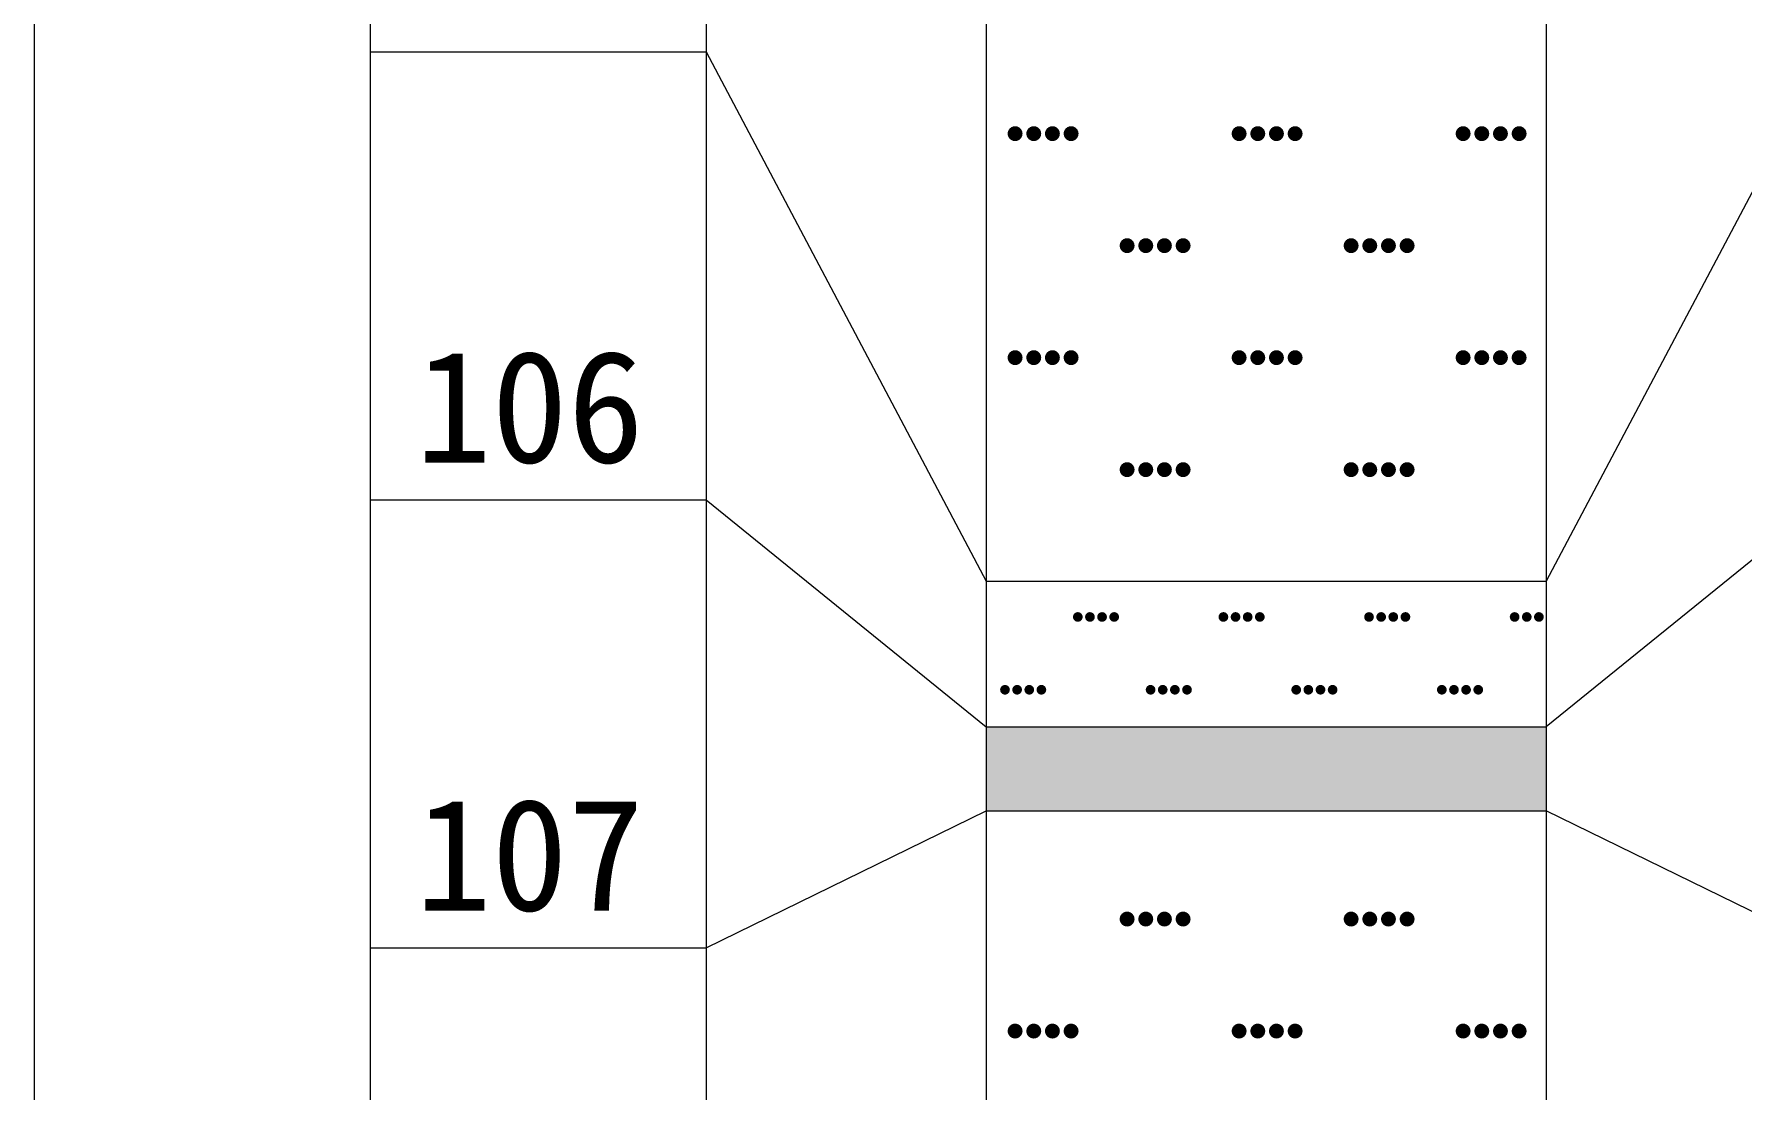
# Model space of a CAD drawing. Header units: inches. Extents: x -27 to 109, y -724 to 26.
# Drawn here: x 14.68 to 20.78, y -595.35 to -591.58 of the extents above; entities that cross this region are included whole.
import ezdxf

# ---------------------------------------------------------------- set-up
doc = ezdxf.new("R2010")
doc.units = ezdxf.units.IN
doc.header["$MEASUREMENT"] = 0
doc.layers.get('0').update_dxf_attribs({"lineweight": 0})
doc.styles.add('宋体', font='')
doc.styles.get('宋体').set_extended_font_data('宋体')

# ---------------------------------------------------------------- blocks, each defined once
blk = doc.blocks.new('lr_block_93')
at = {"true_color": 0x000000}
for points in [[(18.2105, -591.9426), (18.2114, -591.9357), (18.2105, -591.9287), (18.2078, -591.9223), (18.2035, -591.9169), (18.1981, -591.9126), (18.1917, -591.9099), (18.1847, -591.909), (18.1778, -591.9099), (18.1714, -591.9126), (18.1659, -591.9169), (18.1617, -591.9223), (18.159, -591.9287), (18.1581, -591.9357), (18.159, -591.9426), (18.1617, -591.949), (18.1659, -591.9545), (18.1714, -591.9587), (18.1778, -591.9614), (18.1847, -591.9623), (18.1917, -591.9614), (18.1981, -591.9587), (18.2035, -591.9545), (18.2078, -591.949)], [(18.2771, -591.9426), (18.2781, -591.9357), (18.2771, -591.9287), (18.2745, -591.9223), (18.2702, -591.9169), (18.2647, -591.9126), (18.2583, -591.9099), (18.2514, -591.909), (18.2445, -591.9099), (18.2381, -591.9126), (18.2326, -591.9169), (18.2283, -591.9223), (18.2257, -591.9287), (18.2247, -591.9357), (18.2257, -591.9426), (18.2283, -591.949), (18.2326, -591.9545), (18.2381, -591.9587), (18.2445, -591.9614), (18.2514, -591.9623), (18.2583, -591.9614), (18.2647, -591.9587), (18.2702, -591.9545), (18.2745, -591.949)], [(18.3438, -591.9426), (18.3447, -591.9357), (18.3438, -591.9287), (18.3411, -591.9223), (18.3369, -591.9169), (18.3314, -591.9126), (18.325, -591.9099), (18.3181, -591.909), (18.3111, -591.9099), (18.3047, -591.9126), (18.2993, -591.9169), (18.295, -591.9223), (18.2923, -591.9287), (18.2914, -591.9357), (18.2923, -591.9426), (18.295, -591.949), (18.2993, -591.9545), (18.3047, -591.9587), (18.3111, -591.9614), (18.3181, -591.9623), (18.325, -591.9614), (18.3314, -591.9587), (18.3369, -591.9545), (18.3411, -591.949)], [(18.4105, -591.9426), (18.4114, -591.9357), (18.4105, -591.9287), (18.4078, -591.9223), (18.4035, -591.9169), (18.3981, -591.9126), (18.3917, -591.9099), (18.3847, -591.909), (18.3778, -591.9099), (18.3714, -591.9126), (18.3659, -591.9169), (18.3617, -591.9223), (18.359, -591.9287), (18.3581, -591.9357), (18.359, -591.9426), (18.3617, -591.949), (18.3659, -591.9545), (18.3714, -591.9587), (18.3778, -591.9614), (18.3847, -591.9623), (18.3917, -591.9614), (18.3981, -591.9587), (18.4035, -591.9545), (18.4078, -591.949)], [(19.0105, -591.9426), (19.0114, -591.9357), (19.0105, -591.9287), (19.0078, -591.9223), (19.0035, -591.9169), (18.9981, -591.9126), (18.9917, -591.9099), (18.9847, -591.909), (18.9778, -591.9099), (18.9714, -591.9126), (18.9659, -591.9169), (18.9617, -591.9223), (18.959, -591.9287), (18.9581, -591.9357), (18.959, -591.9426), (18.9617, -591.949), (18.9659, -591.9545), (18.9714, -591.9587), (18.9778, -591.9614), (18.9847, -591.9623), (18.9917, -591.9614), (18.9981, -591.9587), (19.0035, -591.9545), (19.0078, -591.949)], [(19.0771, -591.9426), (19.0781, -591.9357), (19.0771, -591.9287), (19.0745, -591.9223), (19.0702, -591.9169), (19.0647, -591.9126), (19.0583, -591.9099), (19.0514, -591.909), (19.0445, -591.9099), (19.0381, -591.9126), (19.0326, -591.9169), (19.0283, -591.9223), (19.0257, -591.9287), (19.0247, -591.9357), (19.0257, -591.9426), (19.0283, -591.949), (19.0326, -591.9545), (19.0381, -591.9587), (19.0445, -591.9614), (19.0514, -591.9623), (19.0583, -591.9614), (19.0647, -591.9587), (19.0702, -591.9545), (19.0745, -591.949)], [(19.1438, -591.9426), (19.1447, -591.9357), (19.1438, -591.9287), (19.1411, -591.9223), (19.1369, -591.9169), (19.1314, -591.9126), (19.125, -591.9099), (19.1181, -591.909), (19.1111, -591.9099), (19.1047, -591.9126), (19.0993, -591.9169), (19.095, -591.9223), (19.0923, -591.9287), (19.0914, -591.9357), (19.0923, -591.9426), (19.095, -591.949), (19.0993, -591.9545), (19.1047, -591.9587), (19.1111, -591.9614), (19.1181, -591.9623), (19.125, -591.9614), (19.1314, -591.9587), (19.1369, -591.9545), (19.1411, -591.949)], [(19.2105, -591.9426), (19.2114, -591.9357), (19.2105, -591.9287), (19.2078, -591.9223), (19.2035, -591.9169), (19.1981, -591.9126), (19.1917, -591.9099), (19.1847, -591.909), (19.1778, -591.9099), (19.1714, -591.9126), (19.1659, -591.9169), (19.1617, -591.9223), (19.159, -591.9287), (19.1581, -591.9357), (19.159, -591.9426), (19.1617, -591.949), (19.1659, -591.9545), (19.1714, -591.9587), (19.1778, -591.9614), (19.1847, -591.9623), (19.1917, -591.9614), (19.1981, -591.9587), (19.2035, -591.9545), (19.2078, -591.949)], [(19.8105, -591.9426), (19.8114, -591.9357), (19.8105, -591.9287), (19.8078, -591.9223), (19.8035, -591.9169), (19.7981, -591.9126), (19.7917, -591.9099), (19.7847, -591.909), (19.7778, -591.9099), (19.7714, -591.9126), (19.7659, -591.9169), (19.7617, -591.9223), (19.759, -591.9287), (19.7581, -591.9357), (19.759, -591.9426), (19.7617, -591.949), (19.7659, -591.9545), (19.7714, -591.9587), (19.7778, -591.9614), (19.7847, -591.9623), (19.7917, -591.9614), (19.7981, -591.9587), (19.8035, -591.9545), (19.8078, -591.949)], [(19.8771, -591.9426), (19.8781, -591.9357), (19.8771, -591.9287), (19.8745, -591.9223), (19.8702, -591.9169), (19.8647, -591.9126), (19.8583, -591.9099), (19.8514, -591.909), (19.8445, -591.9099), (19.8381, -591.9126), (19.8326, -591.9169), (19.8283, -591.9223), (19.8257, -591.9287), (19.8247, -591.9357), (19.8257, -591.9426), (19.8283, -591.949), (19.8326, -591.9545), (19.8381, -591.9587), (19.8445, -591.9614), (19.8514, -591.9623), (19.8583, -591.9614), (19.8647, -591.9587), (19.8702, -591.9545), (19.8745, -591.949)], [(19.9438, -591.9426), (19.9447, -591.9357), (19.9438, -591.9287), (19.9411, -591.9223), (19.9369, -591.9169), (19.9314, -591.9126), (19.925, -591.9099), (19.9181, -591.909), (19.9111, -591.9099), (19.9047, -591.9126), (19.8993, -591.9169), (19.895, -591.9223), (19.8923, -591.9287), (19.8914, -591.9357), (19.8923, -591.9426), (19.895, -591.949), (19.8993, -591.9545), (19.9047, -591.9587), (19.9111, -591.9614), (19.9181, -591.9623), (19.925, -591.9614), (19.9314, -591.9587), (19.9369, -591.9545), (19.9411, -591.949)], [(20.0105, -591.9426), (20.0114, -591.9357), (20.0105, -591.9287), (20.0078, -591.9223), (20.0035, -591.9169), (19.9981, -591.9126), (19.9917, -591.9099), (19.9847, -591.909), (19.9778, -591.9099), (19.9714, -591.9126), (19.9659, -591.9169), (19.9617, -591.9223), (19.959, -591.9287), (19.9581, -591.9357), (19.959, -591.9426), (19.9617, -591.949), (19.9659, -591.9545), (19.9714, -591.9587), (19.9778, -591.9614), (19.9847, -591.9623), (19.9917, -591.9614), (19.9981, -591.9587), (20.0035, -591.9545), (20.0078, -591.949)], [(18.6105, -592.3426), (18.6114, -592.3357), (18.6105, -592.3287), (18.6078, -592.3223), (18.6035, -592.3169), (18.5981, -592.3126), (18.5917, -592.3099), (18.5847, -592.309), (18.5778, -592.3099), (18.5714, -592.3126), (18.5659, -592.3169), (18.5617, -592.3223), (18.559, -592.3287), (18.5581, -592.3357), (18.559, -592.3426), (18.5617, -592.349), (18.5659, -592.3545), (18.5714, -592.3587), (18.5778, -592.3614), (18.5847, -592.3623), (18.5917, -592.3614), (18.5981, -592.3587), (18.6035, -592.3545), (18.6078, -592.349)], [(18.6771, -592.3426), (18.6781, -592.3357), (18.6771, -592.3287), (18.6745, -592.3223), (18.6702, -592.3169), (18.6647, -592.3126), (18.6583, -592.3099), (18.6514, -592.309), (18.6445, -592.3099), (18.6381, -592.3126), (18.6326, -592.3169), (18.6283, -592.3223), (18.6257, -592.3287), (18.6247, -592.3357), (18.6257, -592.3426), (18.6283, -592.349), (18.6326, -592.3545), (18.6381, -592.3587), (18.6445, -592.3614), (18.6514, -592.3623), (18.6583, -592.3614), (18.6647, -592.3587), (18.6702, -592.3545), (18.6745, -592.349)], [(18.7438, -592.3426), (18.7447, -592.3357), (18.7438, -592.3287), (18.7411, -592.3223), (18.7369, -592.3169), (18.7314, -592.3126), (18.725, -592.3099), (18.7181, -592.309), (18.7111, -592.3099), (18.7047, -592.3126), (18.6993, -592.3169), (18.695, -592.3223), (18.6923, -592.3287), (18.6914, -592.3357), (18.6923, -592.3426), (18.695, -592.349), (18.6993, -592.3545), (18.7047, -592.3587), (18.7111, -592.3614), (18.7181, -592.3623), (18.725, -592.3614), (18.7314, -592.3587), (18.7369, -592.3545), (18.7411, -592.349)], [(18.8105, -592.3426), (18.8114, -592.3357), (18.8105, -592.3287), (18.8078, -592.3223), (18.8035, -592.3169), (18.7981, -592.3126), (18.7917, -592.3099), (18.7847, -592.309), (18.7778, -592.3099), (18.7714, -592.3126), (18.7659, -592.3169), (18.7617, -592.3223), (18.759, -592.3287), (18.7581, -592.3357), (18.759, -592.3426), (18.7617, -592.349), (18.7659, -592.3545), (18.7714, -592.3587), (18.7778, -592.3614), (18.7847, -592.3623), (18.7917, -592.3614), (18.7981, -592.3587), (18.8035, -592.3545), (18.8078, -592.349)], [(19.4105, -592.3426), (19.4114, -592.3357), (19.4105, -592.3287), (19.4078, -592.3223), (19.4035, -592.3169), (19.3981, -592.3126), (19.3917, -592.3099), (19.3847, -592.309), (19.3778, -592.3099), (19.3714, -592.3126), (19.3659, -592.3169), (19.3617, -592.3223), (19.359, -592.3287), (19.3581, -592.3357), (19.359, -592.3426), (19.3617, -592.349), (19.3659, -592.3545), (19.3714, -592.3587), (19.3778, -592.3614), (19.3847, -592.3623), (19.3917, -592.3614), (19.3981, -592.3587), (19.4035, -592.3545), (19.4078, -592.349)], [(19.4771, -592.3426), (19.4781, -592.3357), (19.4771, -592.3287), (19.4745, -592.3223), (19.4702, -592.3169), (19.4647, -592.3126), (19.4583, -592.3099), (19.4514, -592.309), (19.4445, -592.3099), (19.4381, -592.3126), (19.4326, -592.3169), (19.4283, -592.3223), (19.4257, -592.3287), (19.4247, -592.3357), (19.4257, -592.3426), (19.4283, -592.349), (19.4326, -592.3545), (19.4381, -592.3587), (19.4445, -592.3614), (19.4514, -592.3623), (19.4583, -592.3614), (19.4647, -592.3587), (19.4702, -592.3545), (19.4745, -592.349)], [(19.5438, -592.3426), (19.5447, -592.3357), (19.5438, -592.3287), (19.5411, -592.3223), (19.5369, -592.3169), (19.5314, -592.3126), (19.525, -592.3099), (19.5181, -592.309), (19.5111, -592.3099), (19.5047, -592.3126), (19.4993, -592.3169), (19.495, -592.3223), (19.4923, -592.3287), (19.4914, -592.3357), (19.4923, -592.3426), (19.495, -592.349), (19.4993, -592.3545), (19.5047, -592.3587), (19.5111, -592.3614), (19.5181, -592.3623), (19.525, -592.3614), (19.5314, -592.3587), (19.5369, -592.3545), (19.5411, -592.349)], [(19.6105, -592.3426), (19.6114, -592.3357), (19.6105, -592.3287), (19.6078, -592.3223), (19.6035, -592.3169), (19.5981, -592.3126), (19.5917, -592.3099), (19.5847, -592.309), (19.5778, -592.3099), (19.5714, -592.3126), (19.5659, -592.3169), (19.5617, -592.3223), (19.559, -592.3287), (19.5581, -592.3357), (19.559, -592.3426), (19.5617, -592.349), (19.5659, -592.3545), (19.5714, -592.3587), (19.5778, -592.3614), (19.5847, -592.3623), (19.5917, -592.3614), (19.5981, -592.3587), (19.6035, -592.3545), (19.6078, -592.349)], [(18.2105, -592.7426), (18.2114, -592.7357), (18.2105, -592.7287), (18.2078, -592.7223), (18.2035, -592.7169), (18.1981, -592.7126), (18.1917, -592.7099), (18.1847, -592.709), (18.1778, -592.7099), (18.1714, -592.7126), (18.1659, -592.7169), (18.1617, -592.7223), (18.159, -592.7287), (18.1581, -592.7357), (18.159, -592.7426), (18.1617, -592.749), (18.1659, -592.7545), (18.1714, -592.7587), (18.1778, -592.7614), (18.1847, -592.7623), (18.1917, -592.7614), (18.1981, -592.7587), (18.2035, -592.7545), (18.2078, -592.749)], [(18.2771, -592.7426), (18.2781, -592.7357), (18.2771, -592.7287), (18.2745, -592.7223), (18.2702, -592.7169), (18.2647, -592.7126), (18.2583, -592.7099), (18.2514, -592.709), (18.2445, -592.7099), (18.2381, -592.7126), (18.2326, -592.7169), (18.2283, -592.7223), (18.2257, -592.7287), (18.2247, -592.7357), (18.2257, -592.7426), (18.2283, -592.749), (18.2326, -592.7545), (18.2381, -592.7587), (18.2445, -592.7614), (18.2514, -592.7623), (18.2583, -592.7614), (18.2647, -592.7587), (18.2702, -592.7545), (18.2745, -592.749)], [(18.3438, -592.7426), (18.3447, -592.7357), (18.3438, -592.7287), (18.3411, -592.7223), (18.3369, -592.7169), (18.3314, -592.7126), (18.325, -592.7099), (18.3181, -592.709), (18.3111, -592.7099), (18.3047, -592.7126), (18.2993, -592.7169), (18.295, -592.7223), (18.2923, -592.7287), (18.2914, -592.7357), (18.2923, -592.7426), (18.295, -592.749), (18.2993, -592.7545), (18.3047, -592.7587), (18.3111, -592.7614), (18.3181, -592.7623), (18.325, -592.7614), (18.3314, -592.7587), (18.3369, -592.7545), (18.3411, -592.749)], [(18.4105, -592.7426), (18.4114, -592.7357), (18.4105, -592.7287), (18.4078, -592.7223), (18.4035, -592.7169), (18.3981, -592.7126), (18.3917, -592.7099), (18.3847, -592.709), (18.3778, -592.7099), (18.3714, -592.7126), (18.3659, -592.7169), (18.3617, -592.7223), (18.359, -592.7287), (18.3581, -592.7357), (18.359, -592.7426), (18.3617, -592.749), (18.3659, -592.7545), (18.3714, -592.7587), (18.3778, -592.7614), (18.3847, -592.7623), (18.3917, -592.7614), (18.3981, -592.7587), (18.4035, -592.7545), (18.4078, -592.749)], [(19.0105, -592.7426), (19.0114, -592.7357), (19.0105, -592.7287), (19.0078, -592.7223), (19.0035, -592.7169), (18.9981, -592.7126), (18.9917, -592.7099), (18.9847, -592.709), (18.9778, -592.7099), (18.9714, -592.7126), (18.9659, -592.7169), (18.9617, -592.7223), (18.959, -592.7287), (18.9581, -592.7357), (18.959, -592.7426), (18.9617, -592.749), (18.9659, -592.7545), (18.9714, -592.7587), (18.9778, -592.7614), (18.9847, -592.7623), (18.9917, -592.7614), (18.9981, -592.7587), (19.0035, -592.7545), (19.0078, -592.749)], [(19.0771, -592.7426), (19.0781, -592.7357), (19.0771, -592.7287), (19.0745, -592.7223), (19.0702, -592.7169), (19.0647, -592.7126), (19.0583, -592.7099), (19.0514, -592.709), (19.0445, -592.7099), (19.0381, -592.7126), (19.0326, -592.7169), (19.0283, -592.7223), (19.0257, -592.7287), (19.0247, -592.7357), (19.0257, -592.7426), (19.0283, -592.749), (19.0326, -592.7545), (19.0381, -592.7587), (19.0445, -592.7614), (19.0514, -592.7623), (19.0583, -592.7614), (19.0647, -592.7587), (19.0702, -592.7545), (19.0745, -592.749)], [(19.1438, -592.7426), (19.1447, -592.7357), (19.1438, -592.7287), (19.1411, -592.7223), (19.1369, -592.7169), (19.1314, -592.7126), (19.125, -592.7099), (19.1181, -592.709), (19.1111, -592.7099), (19.1047, -592.7126), (19.0993, -592.7169), (19.095, -592.7223), (19.0923, -592.7287), (19.0914, -592.7357), (19.0923, -592.7426), (19.095, -592.749), (19.0993, -592.7545), (19.1047, -592.7587), (19.1111, -592.7614), (19.1181, -592.7623), (19.125, -592.7614), (19.1314, -592.7587), (19.1369, -592.7545), (19.1411, -592.749)], [(19.2105, -592.7426), (19.2114, -592.7357), (19.2105, -592.7287), (19.2078, -592.7223), (19.2035, -592.7169), (19.1981, -592.7126), (19.1917, -592.7099), (19.1847, -592.709), (19.1778, -592.7099), (19.1714, -592.7126), (19.1659, -592.7169), (19.1617, -592.7223), (19.159, -592.7287), (19.1581, -592.7357), (19.159, -592.7426), (19.1617, -592.749), (19.1659, -592.7545), (19.1714, -592.7587), (19.1778, -592.7614), (19.1847, -592.7623), (19.1917, -592.7614), (19.1981, -592.7587), (19.2035, -592.7545), (19.2078, -592.749)], [(19.8105, -592.7426), (19.8114, -592.7357), (19.8105, -592.7287), (19.8078, -592.7223), (19.8035, -592.7169), (19.7981, -592.7126), (19.7917, -592.7099), (19.7847, -592.709), (19.7778, -592.7099), (19.7714, -592.7126), (19.7659, -592.7169), (19.7617, -592.7223), (19.759, -592.7287), (19.7581, -592.7357), (19.759, -592.7426), (19.7617, -592.749), (19.7659, -592.7545), (19.7714, -592.7587), (19.7778, -592.7614), (19.7847, -592.7623), (19.7917, -592.7614), (19.7981, -592.7587), (19.8035, -592.7545), (19.8078, -592.749)], [(19.8771, -592.7426), (19.8781, -592.7357), (19.8771, -592.7287), (19.8745, -592.7223), (19.8702, -592.7169), (19.8647, -592.7126), (19.8583, -592.7099), (19.8514, -592.709), (19.8445, -592.7099), (19.8381, -592.7126), (19.8326, -592.7169), (19.8283, -592.7223), (19.8257, -592.7287), (19.8247, -592.7357), (19.8257, -592.7426), (19.8283, -592.749), (19.8326, -592.7545), (19.8381, -592.7587), (19.8445, -592.7614), (19.8514, -592.7623), (19.8583, -592.7614), (19.8647, -592.7587), (19.8702, -592.7545), (19.8745, -592.749)], [(19.9438, -592.7426), (19.9447, -592.7357), (19.9438, -592.7287), (19.9411, -592.7223), (19.9369, -592.7169), (19.9314, -592.7126), (19.925, -592.7099), (19.9181, -592.709), (19.9111, -592.7099), (19.9047, -592.7126), (19.8993, -592.7169), (19.895, -592.7223), (19.8923, -592.7287), (19.8914, -592.7357), (19.8923, -592.7426), (19.895, -592.749), (19.8993, -592.7545), (19.9047, -592.7587), (19.9111, -592.7614), (19.9181, -592.7623), (19.925, -592.7614), (19.9314, -592.7587), (19.9369, -592.7545), (19.9411, -592.749)], [(20.0105, -592.7426), (20.0114, -592.7357), (20.0105, -592.7287), (20.0078, -592.7223), (20.0035, -592.7169), (19.9981, -592.7126), (19.9917, -592.7099), (19.9847, -592.709), (19.9778, -592.7099), (19.9714, -592.7126), (19.9659, -592.7169), (19.9617, -592.7223), (19.959, -592.7287), (19.9581, -592.7357), (19.959, -592.7426), (19.9617, -592.749), (19.9659, -592.7545), (19.9714, -592.7587), (19.9778, -592.7614), (19.9847, -592.7623), (19.9917, -592.7614), (19.9981, -592.7587), (20.0035, -592.7545), (20.0078, -592.749)], [(18.6105, -593.1426), (18.6114, -593.1357), (18.6105, -593.1287), (18.6078, -593.1223), (18.6035, -593.1169), (18.5981, -593.1126), (18.5917, -593.1099), (18.5847, -593.109), (18.5778, -593.1099), (18.5714, -593.1126), (18.5659, -593.1169), (18.5617, -593.1223), (18.559, -593.1287), (18.5581, -593.1357), (18.559, -593.1426), (18.5617, -593.149), (18.5659, -593.1545), (18.5714, -593.1587), (18.5778, -593.1614), (18.5847, -593.1623), (18.5917, -593.1614), (18.5981, -593.1587), (18.6035, -593.1545), (18.6078, -593.149)], [(18.6771, -593.1426), (18.6781, -593.1357), (18.6771, -593.1287), (18.6745, -593.1223), (18.6702, -593.1169), (18.6647, -593.1126), (18.6583, -593.1099), (18.6514, -593.109), (18.6445, -593.1099), (18.6381, -593.1126), (18.6326, -593.1169), (18.6283, -593.1223), (18.6257, -593.1287), (18.6247, -593.1357), (18.6257, -593.1426), (18.6283, -593.149), (18.6326, -593.1545), (18.6381, -593.1587), (18.6445, -593.1614), (18.6514, -593.1623), (18.6583, -593.1614), (18.6647, -593.1587), (18.6702, -593.1545), (18.6745, -593.149)], [(18.7438, -593.1426), (18.7447, -593.1357), (18.7438, -593.1287), (18.7411, -593.1223), (18.7369, -593.1169), (18.7314, -593.1126), (18.725, -593.1099), (18.7181, -593.109), (18.7111, -593.1099), (18.7047, -593.1126), (18.6993, -593.1169), (18.695, -593.1223), (18.6923, -593.1287), (18.6914, -593.1357), (18.6923, -593.1426), (18.695, -593.149), (18.6993, -593.1545), (18.7047, -593.1587), (18.7111, -593.1614), (18.7181, -593.1623), (18.725, -593.1614), (18.7314, -593.1587), (18.7369, -593.1545), (18.7411, -593.149)], [(18.8105, -593.1426), (18.8114, -593.1357), (18.8105, -593.1287), (18.8078, -593.1223), (18.8035, -593.1169), (18.7981, -593.1126), (18.7917, -593.1099), (18.7847, -593.109), (18.7778, -593.1099), (18.7714, -593.1126), (18.7659, -593.1169), (18.7617, -593.1223), (18.759, -593.1287), (18.7581, -593.1357), (18.759, -593.1426), (18.7617, -593.149), (18.7659, -593.1545), (18.7714, -593.1587), (18.7778, -593.1614), (18.7847, -593.1623), (18.7917, -593.1614), (18.7981, -593.1587), (18.8035, -593.1545), (18.8078, -593.149)], [(19.4105, -593.1426), (19.4114, -593.1357), (19.4105, -593.1287), (19.4078, -593.1223), (19.4035, -593.1169), (19.3981, -593.1126), (19.3917, -593.1099), (19.3847, -593.109), (19.3778, -593.1099), (19.3714, -593.1126), (19.3659, -593.1169), (19.3617, -593.1223), (19.359, -593.1287), (19.3581, -593.1357), (19.359, -593.1426), (19.3617, -593.149), (19.3659, -593.1545), (19.3714, -593.1587), (19.3778, -593.1614), (19.3847, -593.1623), (19.3917, -593.1614), (19.3981, -593.1587), (19.4035, -593.1545), (19.4078, -593.149)], [(19.4771, -593.1426), (19.4781, -593.1357), (19.4771, -593.1287), (19.4745, -593.1223), (19.4702, -593.1169), (19.4647, -593.1126), (19.4583, -593.1099), (19.4514, -593.109), (19.4445, -593.1099), (19.4381, -593.1126), (19.4326, -593.1169), (19.4283, -593.1223), (19.4257, -593.1287), (19.4247, -593.1357), (19.4257, -593.1426), (19.4283, -593.149), (19.4326, -593.1545), (19.4381, -593.1587), (19.4445, -593.1614), (19.4514, -593.1623), (19.4583, -593.1614), (19.4647, -593.1587), (19.4702, -593.1545), (19.4745, -593.149)], [(19.5438, -593.1426), (19.5447, -593.1357), (19.5438, -593.1287), (19.5411, -593.1223), (19.5369, -593.1169), (19.5314, -593.1126), (19.525, -593.1099), (19.5181, -593.109), (19.5111, -593.1099), (19.5047, -593.1126), (19.4993, -593.1169), (19.495, -593.1223), (19.4923, -593.1287), (19.4914, -593.1357), (19.4923, -593.1426), (19.495, -593.149), (19.4993, -593.1545), (19.5047, -593.1587), (19.5111, -593.1614), (19.5181, -593.1623), (19.525, -593.1614), (19.5314, -593.1587), (19.5369, -593.1545), (19.5411, -593.149)], [(19.6105, -593.1426), (19.6114, -593.1357), (19.6105, -593.1287), (19.6078, -593.1223), (19.6035, -593.1169), (19.5981, -593.1126), (19.5917, -593.1099), (19.5847, -593.109), (19.5778, -593.1099), (19.5714, -593.1126), (19.5659, -593.1169), (19.5617, -593.1223), (19.559, -593.1287), (19.5581, -593.1357), (19.559, -593.1426), (19.5617, -593.149), (19.5659, -593.1545), (19.5714, -593.1587), (19.5778, -593.1614), (19.5847, -593.1623), (19.5917, -593.1614), (19.5981, -593.1587), (19.6035, -593.1545), (19.6078, -593.149)]]:
    blk.add_hatch(color=18, dxfattribs=at).paths.add_polyline_path(points, flags=17)
blk = doc.blocks.new('lr_block_94')
at = {"true_color": 0x000000}
for points in [[(18.4254, -593.6663), (18.426, -593.6618), (18.4254, -593.6572), (18.4237, -593.6531), (18.4209, -593.6495), (18.4173, -593.6468), (18.4132, -593.645), (18.4087, -593.6444), (18.4042, -593.645), (18.4, -593.6468), (18.3964, -593.6495), (18.3937, -593.6531), (18.3919, -593.6572), (18.3913, -593.6618), (18.3919, -593.6663), (18.3937, -593.6704), (18.3964, -593.674), (18.4, -593.6767), (18.4042, -593.6785), (18.4087, -593.6791), (18.4132, -593.6785), (18.4173, -593.6767), (18.4209, -593.674), (18.4237, -593.6704)], [(18.4687, -593.6663), (18.4693, -593.6618), (18.4687, -593.6572), (18.467, -593.6531), (18.4642, -593.6495), (18.4607, -593.6468), (18.4565, -593.645), (18.452, -593.6444), (18.4475, -593.645), (18.4433, -593.6468), (18.4398, -593.6495), (18.437, -593.6531), (18.4353, -593.6572), (18.4347, -593.6618), (18.4353, -593.6663), (18.437, -593.6704), (18.4398, -593.674), (18.4433, -593.6767), (18.4475, -593.6785), (18.452, -593.6791), (18.4565, -593.6785), (18.4607, -593.6767), (18.4642, -593.674), (18.467, -593.6704)], [(18.5121, -593.6663), (18.5127, -593.6618), (18.5121, -593.6572), (18.5103, -593.6531), (18.5075, -593.6495), (18.504, -593.6468), (18.4998, -593.645), (18.4953, -593.6444), (18.4908, -593.645), (18.4867, -593.6468), (18.4831, -593.6495), (18.4803, -593.6531), (18.4786, -593.6572), (18.478, -593.6618), (18.4786, -593.6663), (18.4803, -593.6704), (18.4831, -593.674), (18.4867, -593.6767), (18.4908, -593.6785), (18.4953, -593.6791), (18.4998, -593.6785), (18.504, -593.6767), (18.5075, -593.674), (18.5103, -593.6704)], [(18.5554, -593.6663), (18.556, -593.6618), (18.5554, -593.6572), (18.5537, -593.6531), (18.5509, -593.6495), (18.5473, -593.6468), (18.5432, -593.645), (18.5387, -593.6444), (18.5342, -593.645), (18.53, -593.6468), (18.5264, -593.6495), (18.5237, -593.6531), (18.5219, -593.6572), (18.5213, -593.6618), (18.5219, -593.6663), (18.5237, -593.6704), (18.5264, -593.674), (18.53, -593.6767), (18.5342, -593.6785), (18.5387, -593.6791), (18.5432, -593.6785), (18.5473, -593.6767), (18.5509, -593.674), (18.5537, -593.6704)], [(18.9454, -593.6663), (18.946, -593.6618), (18.9454, -593.6572), (18.9437, -593.6531), (18.9409, -593.6495), (18.9373, -593.6468), (18.9332, -593.645), (18.9287, -593.6444), (18.9242, -593.645), (18.92, -593.6468), (18.9164, -593.6495), (18.9137, -593.6531), (18.9119, -593.6572), (18.9113, -593.6618), (18.9119, -593.6663), (18.9137, -593.6704), (18.9164, -593.674), (18.92, -593.6767), (18.9242, -593.6785), (18.9287, -593.6791), (18.9332, -593.6785), (18.9373, -593.6767), (18.9409, -593.674), (18.9437, -593.6704)], [(18.9887, -593.6663), (18.9893, -593.6618), (18.9887, -593.6572), (18.987, -593.6531), (18.9842, -593.6495), (18.9807, -593.6468), (18.9765, -593.645), (18.972, -593.6444), (18.9675, -593.645), (18.9633, -593.6468), (18.9598, -593.6495), (18.957, -593.6531), (18.9553, -593.6572), (18.9547, -593.6618), (18.9553, -593.6663), (18.957, -593.6704), (18.9598, -593.674), (18.9633, -593.6767), (18.9675, -593.6785), (18.972, -593.6791), (18.9765, -593.6785), (18.9807, -593.6767), (18.9842, -593.674), (18.987, -593.6704)], [(19.0321, -593.6663), (19.0327, -593.6618), (19.0321, -593.6572), (19.0303, -593.6531), (19.0275, -593.6495), (19.024, -593.6468), (19.0198, -593.645), (19.0153, -593.6444), (19.0108, -593.645), (19.0067, -593.6468), (19.0031, -593.6495), (19.0003, -593.6531), (18.9986, -593.6572), (18.998, -593.6618), (18.9986, -593.6663), (19.0003, -593.6704), (19.0031, -593.674), (19.0067, -593.6767), (19.0108, -593.6785), (19.0153, -593.6791), (19.0198, -593.6785), (19.024, -593.6767), (19.0275, -593.674), (19.0303, -593.6704)], [(19.0754, -593.6663), (19.076, -593.6618), (19.0754, -593.6572), (19.0737, -593.6531), (19.0709, -593.6495), (19.0673, -593.6468), (19.0632, -593.645), (19.0587, -593.6444), (19.0542, -593.645), (19.05, -593.6468), (19.0464, -593.6495), (19.0437, -593.6531), (19.0419, -593.6572), (19.0413, -593.6618), (19.0419, -593.6663), (19.0437, -593.6704), (19.0464, -593.674), (19.05, -593.6767), (19.0542, -593.6785), (19.0587, -593.6791), (19.0632, -593.6785), (19.0673, -593.6767), (19.0709, -593.674), (19.0737, -593.6704)], [(19.4654, -593.6663), (19.466, -593.6618), (19.4654, -593.6572), (19.4637, -593.6531), (19.4609, -593.6495), (19.4573, -593.6468), (19.4532, -593.645), (19.4487, -593.6444), (19.4442, -593.645), (19.44, -593.6468), (19.4364, -593.6495), (19.4337, -593.6531), (19.4319, -593.6572), (19.4313, -593.6618), (19.4319, -593.6663), (19.4337, -593.6704), (19.4364, -593.674), (19.44, -593.6767), (19.4442, -593.6785), (19.4487, -593.6791), (19.4532, -593.6785), (19.4573, -593.6767), (19.4609, -593.674), (19.4637, -593.6704)], [(19.5087, -593.6663), (19.5093, -593.6618), (19.5087, -593.6572), (19.507, -593.6531), (19.5042, -593.6495), (19.5007, -593.6468), (19.4965, -593.645), (19.492, -593.6444), (19.4875, -593.645), (19.4833, -593.6468), (19.4798, -593.6495), (19.477, -593.6531), (19.4753, -593.6572), (19.4747, -593.6618), (19.4753, -593.6663), (19.477, -593.6704), (19.4798, -593.674), (19.4833, -593.6767), (19.4875, -593.6785), (19.492, -593.6791), (19.4965, -593.6785), (19.5007, -593.6767), (19.5042, -593.674), (19.507, -593.6704)], [(19.5521, -593.6663), (19.5527, -593.6618), (19.5521, -593.6572), (19.5503, -593.6531), (19.5475, -593.6495), (19.544, -593.6468), (19.5398, -593.645), (19.5353, -593.6444), (19.5308, -593.645), (19.5267, -593.6468), (19.5231, -593.6495), (19.5203, -593.6531), (19.5186, -593.6572), (19.518, -593.6618), (19.5186, -593.6663), (19.5203, -593.6704), (19.5231, -593.674), (19.5267, -593.6767), (19.5308, -593.6785), (19.5353, -593.6791), (19.5398, -593.6785), (19.544, -593.6767), (19.5475, -593.674), (19.5503, -593.6704)], [(19.5954, -593.6663), (19.596, -593.6618), (19.5954, -593.6572), (19.5937, -593.6531), (19.5909, -593.6495), (19.5873, -593.6468), (19.5832, -593.645), (19.5787, -593.6444), (19.5742, -593.645), (19.57, -593.6468), (19.5664, -593.6495), (19.5637, -593.6531), (19.5619, -593.6572), (19.5613, -593.6618), (19.5619, -593.6663), (19.5637, -593.6704), (19.5664, -593.674), (19.57, -593.6767), (19.5742, -593.6785), (19.5787, -593.6791), (19.5832, -593.6785), (19.5873, -593.6767), (19.5909, -593.674), (19.5937, -593.6704)], [(19.9854, -593.6663), (19.986, -593.6618), (19.9854, -593.6572), (19.9837, -593.6531), (19.9809, -593.6495), (19.9773, -593.6468), (19.9732, -593.645), (19.9687, -593.6444), (19.9642, -593.645), (19.96, -593.6468), (19.9564, -593.6495), (19.9537, -593.6531), (19.9519, -593.6572), (19.9513, -593.6618), (19.9519, -593.6663), (19.9537, -593.6704), (19.9564, -593.674), (19.96, -593.6767), (19.9642, -593.6785), (19.9687, -593.6791), (19.9732, -593.6785), (19.9773, -593.6767), (19.9809, -593.674), (19.9837, -593.6704)], [(20.0287, -593.6663), (20.0293, -593.6618), (20.0287, -593.6572), (20.027, -593.6531), (20.0242, -593.6495), (20.0207, -593.6468), (20.0165, -593.645), (20.012, -593.6444), (20.0075, -593.645), (20.0033, -593.6468), (19.9998, -593.6495), (19.997, -593.6531), (19.9953, -593.6572), (19.9947, -593.6618), (19.9953, -593.6663), (19.997, -593.6704), (19.9998, -593.674), (20.0033, -593.6767), (20.0075, -593.6785), (20.012, -593.6791), (20.0165, -593.6785), (20.0207, -593.6767), (20.0242, -593.674), (20.027, -593.6704)], [(20.0721, -593.6663), (20.0727, -593.6618), (20.0721, -593.6572), (20.0703, -593.6531), (20.0675, -593.6495), (20.064, -593.6468), (20.0598, -593.645), (20.0553, -593.6444), (20.0508, -593.645), (20.0467, -593.6468), (20.0431, -593.6495), (20.0403, -593.6531), (20.0386, -593.6572), (20.038, -593.6618), (20.0386, -593.6663), (20.0403, -593.6704), (20.0431, -593.674), (20.0467, -593.6767), (20.0508, -593.6785), (20.0553, -593.6791), (20.0598, -593.6785), (20.064, -593.6767), (20.0675, -593.674), (20.0703, -593.6704)], [(20.0817, -593.6592), (20.0813, -593.6618), (20.0817, -593.6643)], [(18.1654, -593.9263), (18.166, -593.9218), (18.1654, -593.9173), (18.1637, -593.9131), (18.1609, -593.9095), (18.1573, -593.9068), (18.1532, -593.905), (18.1487, -593.9044), (18.1442, -593.905), (18.14, -593.9068), (18.1364, -593.9095), (18.1337, -593.9131), (18.1319, -593.9173), (18.1313, -593.9218), (18.1319, -593.9263), (18.1337, -593.9304), (18.1364, -593.934), (18.14, -593.9368), (18.1442, -593.9385), (18.1487, -593.9391), (18.1532, -593.9385), (18.1573, -593.9368), (18.1609, -593.934), (18.1637, -593.9304)], [(18.2087, -593.9263), (18.2093, -593.9218), (18.2087, -593.9173), (18.207, -593.9131), (18.2042, -593.9095), (18.2007, -593.9068), (18.1965, -593.905), (18.192, -593.9044), (18.1875, -593.905), (18.1833, -593.9068), (18.1798, -593.9095), (18.177, -593.9131), (18.1753, -593.9173), (18.1747, -593.9218), (18.1753, -593.9263), (18.177, -593.9304), (18.1798, -593.934), (18.1833, -593.9368), (18.1875, -593.9385), (18.192, -593.9391), (18.1965, -593.9385), (18.2007, -593.9368), (18.2042, -593.934), (18.207, -593.9304)], [(18.2521, -593.9263), (18.2527, -593.9218), (18.2521, -593.9173), (18.2503, -593.9131), (18.2475, -593.9095), (18.244, -593.9068), (18.2398, -593.905), (18.2353, -593.9044), (18.2308, -593.905), (18.2267, -593.9068), (18.2231, -593.9095), (18.2203, -593.9131), (18.2186, -593.9173), (18.218, -593.9218), (18.2186, -593.9263), (18.2203, -593.9304), (18.2231, -593.934), (18.2267, -593.9368), (18.2308, -593.9385), (18.2353, -593.9391), (18.2398, -593.9385), (18.244, -593.9368), (18.2475, -593.934), (18.2503, -593.9304)], [(18.2954, -593.9263), (18.296, -593.9218), (18.2954, -593.9173), (18.2937, -593.9131), (18.2909, -593.9095), (18.2873, -593.9068), (18.2832, -593.905), (18.2787, -593.9044), (18.2742, -593.905), (18.27, -593.9068), (18.2664, -593.9095), (18.2637, -593.9131), (18.2619, -593.9173), (18.2613, -593.9218), (18.2619, -593.9263), (18.2637, -593.9304), (18.2664, -593.934), (18.27, -593.9368), (18.2742, -593.9385), (18.2787, -593.9391), (18.2832, -593.9385), (18.2873, -593.9368), (18.2909, -593.934), (18.2937, -593.9304)], [(18.6854, -593.9263), (18.686, -593.9218), (18.6854, -593.9173), (18.6837, -593.9131), (18.6809, -593.9095), (18.6773, -593.9068), (18.6732, -593.905), (18.6687, -593.9044), (18.6642, -593.905), (18.66, -593.9068), (18.6564, -593.9095), (18.6537, -593.9131), (18.6519, -593.9173), (18.6513, -593.9218), (18.6519, -593.9263), (18.6537, -593.9304), (18.6564, -593.934), (18.66, -593.9368), (18.6642, -593.9385), (18.6687, -593.9391), (18.6732, -593.9385), (18.6773, -593.9368), (18.6809, -593.934), (18.6837, -593.9304)], [(18.7287, -593.9263), (18.7293, -593.9218), (18.7287, -593.9173), (18.727, -593.9131), (18.7242, -593.9095), (18.7207, -593.9068), (18.7165, -593.905), (18.712, -593.9044), (18.7075, -593.905), (18.7033, -593.9068), (18.6998, -593.9095), (18.697, -593.9131), (18.6953, -593.9173), (18.6947, -593.9218), (18.6953, -593.9263), (18.697, -593.9304), (18.6998, -593.934), (18.7033, -593.9368), (18.7075, -593.9385), (18.712, -593.9391), (18.7165, -593.9385), (18.7207, -593.9368), (18.7242, -593.934), (18.727, -593.9304)], [(18.7721, -593.9263), (18.7727, -593.9218), (18.7721, -593.9173), (18.7703, -593.9131), (18.7675, -593.9095), (18.764, -593.9068), (18.7598, -593.905), (18.7553, -593.9044), (18.7508, -593.905), (18.7467, -593.9068), (18.7431, -593.9095), (18.7403, -593.9131), (18.7386, -593.9173), (18.738, -593.9218), (18.7386, -593.9263), (18.7403, -593.9304), (18.7431, -593.934), (18.7467, -593.9368), (18.7508, -593.9385), (18.7553, -593.9391), (18.7598, -593.9385), (18.764, -593.9368), (18.7675, -593.934), (18.7703, -593.9304)], [(18.8154, -593.9263), (18.816, -593.9218), (18.8154, -593.9173), (18.8137, -593.9131), (18.8109, -593.9095), (18.8073, -593.9068), (18.8032, -593.905), (18.7987, -593.9044), (18.7942, -593.905), (18.79, -593.9068), (18.7864, -593.9095), (18.7837, -593.9131), (18.7819, -593.9173), (18.7813, -593.9218), (18.7819, -593.9263), (18.7837, -593.9304), (18.7864, -593.934), (18.79, -593.9368), (18.7942, -593.9385), (18.7987, -593.9391), (18.8032, -593.9385), (18.8073, -593.9368), (18.8109, -593.934), (18.8137, -593.9304)], [(19.2054, -593.9263), (19.206, -593.9218), (19.2054, -593.9173), (19.2037, -593.9131), (19.2009, -593.9095), (19.1973, -593.9068), (19.1932, -593.905), (19.1887, -593.9044), (19.1842, -593.905), (19.18, -593.9068), (19.1764, -593.9095), (19.1737, -593.9131), (19.1719, -593.9173), (19.1713, -593.9218), (19.1719, -593.9263), (19.1737, -593.9304), (19.1764, -593.934), (19.18, -593.9368), (19.1842, -593.9385), (19.1887, -593.9391), (19.1932, -593.9385), (19.1973, -593.9368), (19.2009, -593.934), (19.2037, -593.9304)], [(19.2487, -593.9263), (19.2493, -593.9218), (19.2487, -593.9173), (19.247, -593.9131), (19.2442, -593.9095), (19.2407, -593.9068), (19.2365, -593.905), (19.232, -593.9044), (19.2275, -593.905), (19.2233, -593.9068), (19.2198, -593.9095), (19.217, -593.9131), (19.2153, -593.9173), (19.2147, -593.9218), (19.2153, -593.9263), (19.217, -593.9304), (19.2198, -593.934), (19.2233, -593.9368), (19.2275, -593.9385), (19.232, -593.9391), (19.2365, -593.9385), (19.2407, -593.9368), (19.2442, -593.934), (19.247, -593.9304)], [(19.2921, -593.9263), (19.2927, -593.9218), (19.2921, -593.9173), (19.2903, -593.9131), (19.2875, -593.9095), (19.284, -593.9068), (19.2798, -593.905), (19.2753, -593.9044), (19.2708, -593.905), (19.2667, -593.9068), (19.2631, -593.9095), (19.2603, -593.9131), (19.2586, -593.9173), (19.258, -593.9218), (19.2586, -593.9263), (19.2603, -593.9304), (19.2631, -593.934), (19.2667, -593.9368), (19.2708, -593.9385), (19.2753, -593.9391), (19.2798, -593.9385), (19.284, -593.9368), (19.2875, -593.934), (19.2903, -593.9304)], [(19.3354, -593.9263), (19.336, -593.9218), (19.3354, -593.9173), (19.3337, -593.9131), (19.3309, -593.9095), (19.3273, -593.9068), (19.3232, -593.905), (19.3187, -593.9044), (19.3142, -593.905), (19.31, -593.9068), (19.3064, -593.9095), (19.3037, -593.9131), (19.3019, -593.9173), (19.3013, -593.9218), (19.3019, -593.9263), (19.3037, -593.9304), (19.3064, -593.934), (19.31, -593.9368), (19.3142, -593.9385), (19.3187, -593.9391), (19.3232, -593.9385), (19.3273, -593.9368), (19.3309, -593.934), (19.3337, -593.9304)], [(19.7254, -593.9263), (19.726, -593.9218), (19.7254, -593.9173), (19.7237, -593.9131), (19.7209, -593.9095), (19.7173, -593.9068), (19.7132, -593.905), (19.7087, -593.9044), (19.7042, -593.905), (19.7, -593.9068), (19.6964, -593.9095), (19.6937, -593.9131), (19.6919, -593.9173), (19.6913, -593.9218), (19.6919, -593.9263), (19.6937, -593.9304), (19.6964, -593.934), (19.7, -593.9368), (19.7042, -593.9385), (19.7087, -593.9391), (19.7132, -593.9385), (19.7173, -593.9368), (19.7209, -593.934), (19.7237, -593.9304)], [(19.7687, -593.9263), (19.7693, -593.9218), (19.7687, -593.9173), (19.767, -593.9131), (19.7642, -593.9095), (19.7607, -593.9068), (19.7565, -593.905), (19.752, -593.9044), (19.7475, -593.905), (19.7433, -593.9068), (19.7398, -593.9095), (19.737, -593.9131), (19.7353, -593.9173), (19.7347, -593.9218), (19.7353, -593.9263), (19.737, -593.9304), (19.7398, -593.934), (19.7433, -593.9368), (19.7475, -593.9385), (19.752, -593.9391), (19.7565, -593.9385), (19.7607, -593.9368), (19.7642, -593.934), (19.767, -593.9304)], [(19.8121, -593.9263), (19.8127, -593.9218), (19.8121, -593.9173), (19.8103, -593.9131), (19.8075, -593.9095), (19.804, -593.9068), (19.7998, -593.905), (19.7953, -593.9044), (19.7908, -593.905), (19.7867, -593.9068), (19.7831, -593.9095), (19.7803, -593.9131), (19.7786, -593.9173), (19.778, -593.9218), (19.7786, -593.9263), (19.7803, -593.9304), (19.7831, -593.934), (19.7867, -593.9368), (19.7908, -593.9385), (19.7953, -593.9391), (19.7998, -593.9385), (19.804, -593.9368), (19.8075, -593.934), (19.8103, -593.9304)], [(19.8554, -593.9263), (19.856, -593.9218), (19.8554, -593.9173), (19.8537, -593.9131), (19.8509, -593.9095), (19.8473, -593.9068), (19.8432, -593.905), (19.8387, -593.9044), (19.8342, -593.905), (19.83, -593.9068), (19.8264, -593.9095), (19.8237, -593.9131), (19.8219, -593.9173), (19.8213, -593.9218), (19.8219, -593.9263), (19.8237, -593.9304), (19.8264, -593.934), (19.83, -593.9368), (19.8342, -593.9385), (19.8387, -593.9391), (19.8432, -593.9385), (19.8473, -593.9368), (19.8509, -593.934), (19.8537, -593.9304)]]:
    blk.add_hatch(color=18, dxfattribs=at).paths.add_polyline_path(points, flags=17)
blk = doc.blocks.new('lr_block_95')
at = {"true_color": 0x000000}
for points in [[(18.6105, -594.7476), (18.6114, -594.7407), (18.6105, -594.7337), (18.6078, -594.7273), (18.6035, -594.7219), (18.5981, -594.7176), (18.5917, -594.7149), (18.5847, -594.714), (18.5778, -594.7149), (18.5714, -594.7176), (18.5659, -594.7219), (18.5617, -594.7273), (18.559, -594.7337), (18.5581, -594.7407), (18.559, -594.7476), (18.5617, -594.754), (18.5659, -594.7595), (18.5714, -594.7637), (18.5778, -594.7664), (18.5847, -594.7673), (18.5917, -594.7664), (18.5981, -594.7637), (18.6035, -594.7595), (18.6078, -594.754)], [(18.6771, -594.7476), (18.6781, -594.7407), (18.6771, -594.7337), (18.6745, -594.7273), (18.6702, -594.7219), (18.6647, -594.7176), (18.6583, -594.7149), (18.6514, -594.714), (18.6445, -594.7149), (18.6381, -594.7176), (18.6326, -594.7219), (18.6283, -594.7273), (18.6257, -594.7337), (18.6247, -594.7407), (18.6257, -594.7476), (18.6283, -594.754), (18.6326, -594.7595), (18.6381, -594.7637), (18.6445, -594.7664), (18.6514, -594.7673), (18.6583, -594.7664), (18.6647, -594.7637), (18.6702, -594.7595), (18.6745, -594.754)], [(18.7438, -594.7476), (18.7447, -594.7407), (18.7438, -594.7337), (18.7411, -594.7273), (18.7369, -594.7219), (18.7314, -594.7176), (18.725, -594.7149), (18.7181, -594.714), (18.7111, -594.7149), (18.7047, -594.7176), (18.6993, -594.7219), (18.695, -594.7273), (18.6923, -594.7337), (18.6914, -594.7407), (18.6923, -594.7476), (18.695, -594.754), (18.6993, -594.7595), (18.7047, -594.7637), (18.7111, -594.7664), (18.7181, -594.7673), (18.725, -594.7664), (18.7314, -594.7637), (18.7369, -594.7595), (18.7411, -594.754)], [(18.8105, -594.7476), (18.8114, -594.7407), (18.8105, -594.7337), (18.8078, -594.7273), (18.8035, -594.7219), (18.7981, -594.7176), (18.7917, -594.7149), (18.7847, -594.714), (18.7778, -594.7149), (18.7714, -594.7176), (18.7659, -594.7219), (18.7617, -594.7273), (18.759, -594.7337), (18.7581, -594.7407), (18.759, -594.7476), (18.7617, -594.754), (18.7659, -594.7595), (18.7714, -594.7637), (18.7778, -594.7664), (18.7847, -594.7673), (18.7917, -594.7664), (18.7981, -594.7637), (18.8035, -594.7595), (18.8078, -594.754)], [(19.4105, -594.7476), (19.4114, -594.7407), (19.4105, -594.7337), (19.4078, -594.7273), (19.4035, -594.7219), (19.3981, -594.7176), (19.3917, -594.7149), (19.3847, -594.714), (19.3778, -594.7149), (19.3714, -594.7176), (19.3659, -594.7219), (19.3617, -594.7273), (19.359, -594.7337), (19.3581, -594.7407), (19.359, -594.7476), (19.3617, -594.754), (19.3659, -594.7595), (19.3714, -594.7637), (19.3778, -594.7664), (19.3847, -594.7673), (19.3917, -594.7664), (19.3981, -594.7637), (19.4035, -594.7595), (19.4078, -594.754)], [(19.4771, -594.7476), (19.4781, -594.7407), (19.4771, -594.7337), (19.4745, -594.7273), (19.4702, -594.7219), (19.4647, -594.7176), (19.4583, -594.7149), (19.4514, -594.714), (19.4445, -594.7149), (19.4381, -594.7176), (19.4326, -594.7219), (19.4283, -594.7273), (19.4257, -594.7337), (19.4247, -594.7407), (19.4257, -594.7476), (19.4283, -594.754), (19.4326, -594.7595), (19.4381, -594.7637), (19.4445, -594.7664), (19.4514, -594.7673), (19.4583, -594.7664), (19.4647, -594.7637), (19.4702, -594.7595), (19.4745, -594.754)], [(19.5438, -594.7476), (19.5447, -594.7407), (19.5438, -594.7337), (19.5411, -594.7273), (19.5369, -594.7219), (19.5314, -594.7176), (19.525, -594.7149), (19.5181, -594.714), (19.5111, -594.7149), (19.5047, -594.7176), (19.4993, -594.7219), (19.495, -594.7273), (19.4923, -594.7337), (19.4914, -594.7407), (19.4923, -594.7476), (19.495, -594.754), (19.4993, -594.7595), (19.5047, -594.7637), (19.5111, -594.7664), (19.5181, -594.7673), (19.525, -594.7664), (19.5314, -594.7637), (19.5369, -594.7595), (19.5411, -594.754)], [(19.6105, -594.7476), (19.6114, -594.7407), (19.6105, -594.7337), (19.6078, -594.7273), (19.6035, -594.7219), (19.5981, -594.7176), (19.5917, -594.7149), (19.5847, -594.714), (19.5778, -594.7149), (19.5714, -594.7176), (19.5659, -594.7219), (19.5617, -594.7273), (19.559, -594.7337), (19.5581, -594.7407), (19.559, -594.7476), (19.5617, -594.754), (19.5659, -594.7595), (19.5714, -594.7637), (19.5778, -594.7664), (19.5847, -594.7673), (19.5917, -594.7664), (19.5981, -594.7637), (19.6035, -594.7595), (19.6078, -594.754)], [(18.2105, -595.1476), (18.2114, -595.1407), (18.2105, -595.1337), (18.2078, -595.1273), (18.2035, -595.1219), (18.1981, -595.1176), (18.1917, -595.1149), (18.1847, -595.114), (18.1778, -595.1149), (18.1714, -595.1176), (18.1659, -595.1219), (18.1617, -595.1273), (18.159, -595.1337), (18.1581, -595.1407), (18.159, -595.1476), (18.1617, -595.154), (18.1659, -595.1595), (18.1714, -595.1637), (18.1778, -595.1664), (18.1847, -595.1673), (18.1917, -595.1664), (18.1981, -595.1637), (18.2035, -595.1595), (18.2078, -595.154)], [(18.2771, -595.1476), (18.2781, -595.1407), (18.2771, -595.1337), (18.2745, -595.1273), (18.2702, -595.1219), (18.2647, -595.1176), (18.2583, -595.1149), (18.2514, -595.114), (18.2445, -595.1149), (18.2381, -595.1176), (18.2326, -595.1219), (18.2283, -595.1273), (18.2257, -595.1337), (18.2247, -595.1407), (18.2257, -595.1476), (18.2283, -595.154), (18.2326, -595.1595), (18.2381, -595.1637), (18.2445, -595.1664), (18.2514, -595.1673), (18.2583, -595.1664), (18.2647, -595.1637), (18.2702, -595.1595), (18.2745, -595.154)], [(18.3438, -595.1476), (18.3447, -595.1407), (18.3438, -595.1337), (18.3411, -595.1273), (18.3369, -595.1219), (18.3314, -595.1176), (18.325, -595.1149), (18.3181, -595.114), (18.3111, -595.1149), (18.3047, -595.1176), (18.2993, -595.1219), (18.295, -595.1273), (18.2923, -595.1337), (18.2914, -595.1407), (18.2923, -595.1476), (18.295, -595.154), (18.2993, -595.1595), (18.3047, -595.1637), (18.3111, -595.1664), (18.3181, -595.1673), (18.325, -595.1664), (18.3314, -595.1637), (18.3369, -595.1595), (18.3411, -595.154)], [(18.4105, -595.1476), (18.4114, -595.1407), (18.4105, -595.1337), (18.4078, -595.1273), (18.4035, -595.1219), (18.3981, -595.1176), (18.3917, -595.1149), (18.3847, -595.114), (18.3778, -595.1149), (18.3714, -595.1176), (18.3659, -595.1219), (18.3617, -595.1273), (18.359, -595.1337), (18.3581, -595.1407), (18.359, -595.1476), (18.3617, -595.154), (18.3659, -595.1595), (18.3714, -595.1637), (18.3778, -595.1664), (18.3847, -595.1673), (18.3917, -595.1664), (18.3981, -595.1637), (18.4035, -595.1595), (18.4078, -595.154)], [(19.0105, -595.1476), (19.0114, -595.1407), (19.0105, -595.1337), (19.0078, -595.1273), (19.0035, -595.1219), (18.9981, -595.1176), (18.9917, -595.1149), (18.9847, -595.114), (18.9778, -595.1149), (18.9714, -595.1176), (18.9659, -595.1219), (18.9617, -595.1273), (18.959, -595.1337), (18.9581, -595.1407), (18.959, -595.1476), (18.9617, -595.154), (18.9659, -595.1595), (18.9714, -595.1637), (18.9778, -595.1664), (18.9847, -595.1673), (18.9917, -595.1664), (18.9981, -595.1637), (19.0035, -595.1595), (19.0078, -595.154)], [(19.0771, -595.1476), (19.0781, -595.1407), (19.0771, -595.1337), (19.0745, -595.1273), (19.0702, -595.1219), (19.0647, -595.1176), (19.0583, -595.1149), (19.0514, -595.114), (19.0445, -595.1149), (19.0381, -595.1176), (19.0326, -595.1219), (19.0283, -595.1273), (19.0257, -595.1337), (19.0247, -595.1407), (19.0257, -595.1476), (19.0283, -595.154), (19.0326, -595.1595), (19.0381, -595.1637), (19.0445, -595.1664), (19.0514, -595.1673), (19.0583, -595.1664), (19.0647, -595.1637), (19.0702, -595.1595), (19.0745, -595.154)], [(19.1438, -595.1476), (19.1447, -595.1407), (19.1438, -595.1337), (19.1411, -595.1273), (19.1369, -595.1219), (19.1314, -595.1176), (19.125, -595.1149), (19.1181, -595.114), (19.1111, -595.1149), (19.1047, -595.1176), (19.0993, -595.1219), (19.095, -595.1273), (19.0923, -595.1337), (19.0914, -595.1407), (19.0923, -595.1476), (19.095, -595.154), (19.0993, -595.1595), (19.1047, -595.1637), (19.1111, -595.1664), (19.1181, -595.1673), (19.125, -595.1664), (19.1314, -595.1637), (19.1369, -595.1595), (19.1411, -595.154)], [(19.2105, -595.1476), (19.2114, -595.1407), (19.2105, -595.1337), (19.2078, -595.1273), (19.2035, -595.1219), (19.1981, -595.1176), (19.1917, -595.1149), (19.1847, -595.114), (19.1778, -595.1149), (19.1714, -595.1176), (19.1659, -595.1219), (19.1617, -595.1273), (19.159, -595.1337), (19.1581, -595.1407), (19.159, -595.1476), (19.1617, -595.154), (19.1659, -595.1595), (19.1714, -595.1637), (19.1778, -595.1664), (19.1847, -595.1673), (19.1917, -595.1664), (19.1981, -595.1637), (19.2035, -595.1595), (19.2078, -595.154)], [(19.8105, -595.1476), (19.8114, -595.1407), (19.8105, -595.1337), (19.8078, -595.1273), (19.8035, -595.1219), (19.7981, -595.1176), (19.7917, -595.1149), (19.7847, -595.114), (19.7778, -595.1149), (19.7714, -595.1176), (19.7659, -595.1219), (19.7617, -595.1273), (19.759, -595.1337), (19.7581, -595.1407), (19.759, -595.1476), (19.7617, -595.154), (19.7659, -595.1595), (19.7714, -595.1637), (19.7778, -595.1664), (19.7847, -595.1673), (19.7917, -595.1664), (19.7981, -595.1637), (19.8035, -595.1595), (19.8078, -595.154)], [(19.8771, -595.1476), (19.8781, -595.1407), (19.8771, -595.1337), (19.8745, -595.1273), (19.8702, -595.1219), (19.8647, -595.1176), (19.8583, -595.1149), (19.8514, -595.114), (19.8445, -595.1149), (19.8381, -595.1176), (19.8326, -595.1219), (19.8283, -595.1273), (19.8257, -595.1337), (19.8247, -595.1407), (19.8257, -595.1476), (19.8283, -595.154), (19.8326, -595.1595), (19.8381, -595.1637), (19.8445, -595.1664), (19.8514, -595.1673), (19.8583, -595.1664), (19.8647, -595.1637), (19.8702, -595.1595), (19.8745, -595.154)], [(19.9438, -595.1476), (19.9447, -595.1407), (19.9438, -595.1337), (19.9411, -595.1273), (19.9369, -595.1219), (19.9314, -595.1176), (19.925, -595.1149), (19.9181, -595.114), (19.9111, -595.1149), (19.9047, -595.1176), (19.8993, -595.1219), (19.895, -595.1273), (19.8923, -595.1337), (19.8914, -595.1407), (19.8923, -595.1476), (19.895, -595.154), (19.8993, -595.1595), (19.9047, -595.1637), (19.9111, -595.1664), (19.9181, -595.1673), (19.925, -595.1664), (19.9314, -595.1637), (19.9369, -595.1595), (19.9411, -595.154)], [(20.0105, -595.1476), (20.0114, -595.1407), (20.0105, -595.1337), (20.0078, -595.1273), (20.0035, -595.1219), (19.9981, -595.1176), (19.9917, -595.1149), (19.9847, -595.114), (19.9778, -595.1149), (19.9714, -595.1176), (19.9659, -595.1219), (19.9617, -595.1273), (19.959, -595.1337), (19.9581, -595.1407), (19.959, -595.1476), (19.9617, -595.154), (19.9659, -595.1595), (19.9714, -595.1637), (19.9778, -595.1664), (19.9847, -595.1673), (19.9917, -595.1664), (19.9981, -595.1637), (20.0035, -595.1595), (20.0078, -595.154)]]:
    blk.add_hatch(color=18, dxfattribs=at).paths.add_polyline_path(points, flags=17)

msp = doc.modelspace()

# ---------------------------------------------------------------- hatches: boundary and pattern name
at = {"true_color": 0x000000}
msp.add_hatch(color=18, dxfattribs=at).paths.add_polyline_path([(18.0817, -594.3537), (20.0817, -594.3537), (20.0817, -594.0538), (18.0817, -594.0538)], flags=17)
h = msp.add_hatch()
h.set_pattern_fill('', color=256, style=0, pattern_type=0)
h.set_pattern_definition([])
h.paths.add_polyline_path([(18.0817, -594.3537), (20.0817, -594.3537), (20.0817, -594.0538), (18.0817, -594.0538)], flags=17)

# ---------------------------------------------------------------- linework, layer by layer
at = {"linetype": 'Continuous', "lineweight": 15}
for p, q in [((14.6817, 0.8962), (14.6817, -693.5538)), ((15.8817, 0.8962), (15.8817, -693.5538)), ((17.0817, 0.8962), (17.0817, -693.5538)), ((18.0817, -588.7437), (18.0817, -593.5337)), ((20.0817, -588.7437), (20.0817, -593.5337)), ((15.8817, -591.6438), (17.0817, -591.6438)), ((17.0817, -591.6438), (18.0817, -593.5337)), ((21.0817, -591.6438), (20.0817, -593.5337)), ((15.8817, -593.2438), (17.0817, -593.2438)), ((17.0817, -593.2438), (18.0817, -594.0538)), ((21.0817, -593.2438), (20.0817, -594.0538)), ((18.0817, -593.5337), (20.0817, -593.5337)), ((18.0817, -593.5337), (18.0817, -594.0538)), ((20.0817, -593.5337), (20.0817, -594.0538)), ((18.0817, -594.0538), (20.0817, -594.0538)), ((18.0817, -594.0538), (18.0817, -594.3537)), ((20.0817, -594.0538), (20.0817, -594.3537)), ((17.0817, -594.8438), (18.0817, -594.3537)), ((18.0817, -594.3537), (20.0817, -594.3537)), ((18.0817, -594.3537), (18.0817, -595.5337)), ((21.0817, -594.8438), (20.0817, -594.3537)), ((20.0817, -594.3537), (20.0817, -595.5337)), ((15.8817, -594.8438), (17.0817, -594.8438))]:
    msp.add_line(p, q, dxfattribs=at)

# ---------------------------------------------------------------- block references
at = {"color": 7}
for name in ['lr_block_93', 'lr_block_94', 'lr_block_95']:
    msp.add_blockref(name, (0, 0), dxfattribs=at)

# ---------------------------------------------------------------- texts
at = {"style": '宋体'}
for s, p in [('106', (16.0429, -593.1104)), ('107', (16.0429, -594.7104))]:
    msp.add_text(s, height=0.4, dxfattribs=at).set_placement(p)

doc.saveas('drawing.dxf')
